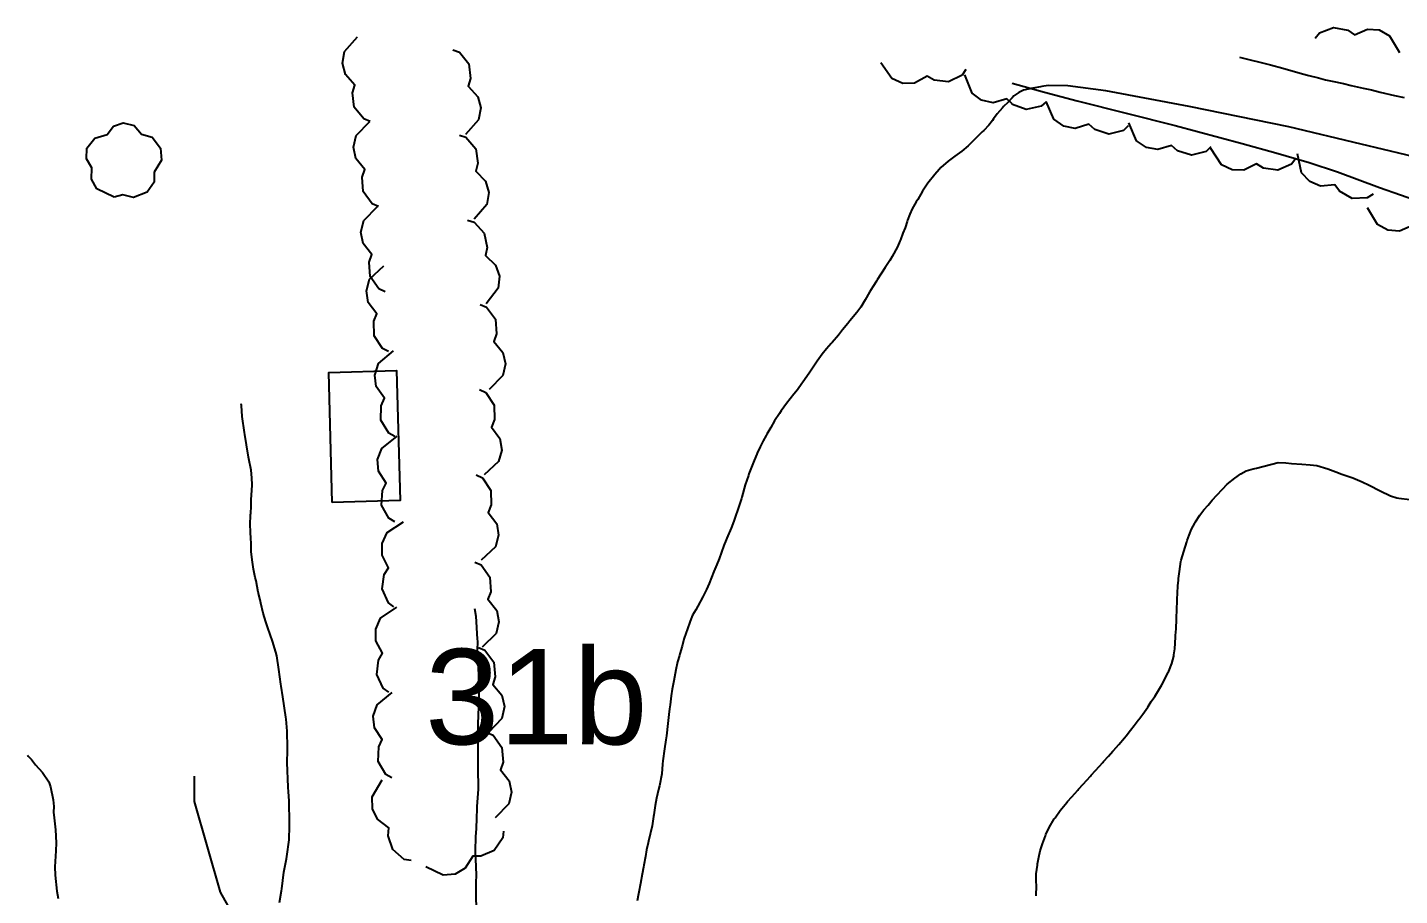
# Model space of a CAD drawing. Extents: x 483350 to 484165, y 4631134 to 4631561.
# Drawn here: x 483791.7 to 483863.5, y 4631515.6 to 4631561.1 of the extents above; entities that cross this region are included whole.
import ezdxf

# ---------------------------------------------------------------- set-up
doc = ezdxf.new("R2010")
doc.units = 0
doc.header["$MEASUREMENT"] = 0
doc.layers.add('1000_corbes', color=35, linetype='Continuous', plot=False)
doc.layers.add('1000_corbes mestres', color=37, linetype='Continuous', plot=False)
for name, color, linetype in [('_txt claus 1000', 255, 'Continuous'), ('camins', 252, 'Continuous'), ('corbes_ nivell', 35, 'Continuous'), ('parcel.les', 252, 'Continuous')]:
    doc.layers.add(name, color=color, linetype=linetype)
doc.layers.add('vegetació_ boscos', color=7, linetype='Continuous', true_color=0x8bb078)
doc.layers.add('vegetació_arbres', color=7, linetype='Continuous', true_color=0x8bb078)
doc.styles.add('1000SW50', font='swissl.ttf', dxfattribs={"height": 5})

msp = doc.modelspace()

# ---------------------------------------------------------------- linework, layer by layer
at = {"layer": '1000_corbes', "flags": 128}
for points in [[(483855.143, 4631559.511), (483856.762, 4631559.103), (483857.4, 4631558.926), (483858.443, 4631558.627), (483858.768, 4631558.545), (483859.285, 4631558.413), (483859.641, 4631558.319), (483859.999, 4631558.239), (483860.58, 4631558.119), (483860.982, 4631558.027), (483861.615, 4631557.881), (483862.056, 4631557.786), (483862.512, 4631557.676), (483863.252, 4631557.5), (483863.762, 4631557.385)], [(483855.143, 4631559.511), (483856.762, 4631559.103), (483857.4, 4631558.926), (483858.443, 4631558.627), (483858.768, 4631558.545), (483859.285, 4631558.413), (483859.641, 4631558.319), (483859.999, 4631558.239), (483860.58, 4631558.119), (483860.982, 4631558.027), (483861.615, 4631557.881), (483862.056, 4631557.786), (483862.512, 4631557.676), (483863.252, 4631557.5), (483863.762, 4631557.385)], [(483846.14, 4631558), (483845.108, 4631558.013), (483844.784, 4631557.961), (483844.719, 4631557.949), (483844.315, 4631557.88), (483843.825, 4631557.772), (483843.574, 4631557.661), (483843.323, 4631557.478), (483843.226, 4631557.374)], [(483846.14, 4631558), (483845.108, 4631558.013), (483844.784, 4631557.961), (483844.719, 4631557.949), (483844.315, 4631557.88), (483843.825, 4631557.772), (483843.574, 4631557.661), (483843.323, 4631557.478), (483843.226, 4631557.374)], [(483865.029, 4631554.111), (483861.517, 4631554.948), (483857.719, 4631555.851), (483852.507, 4631556.926), (483848.142, 4631557.742), (483846.14, 4631558)], [(483865.029, 4631554.111), (483861.517, 4631554.948), (483857.719, 4631555.851), (483852.507, 4631556.926), (483848.142, 4631557.742), (483846.14, 4631558)], [(483843.226, 4631557.374), (483843.212, 4631557.36), (483842.996, 4631557.132), (483842.776, 4631556.916), (483842.717, 4631556.853), (483842.445, 4631556.53), (483842.255, 4631556.265), (483842.197, 4631556.186), (483842.006, 4631555.943), (483841.746, 4631555.669), (483841.662, 4631555.588), (483841.389, 4631555.339), (483840.971, 4631554.913), (483840.924, 4631554.867), (483840.592, 4631554.582), (483840.222, 4631554.312), (483840.163, 4631554.271), (483839.879, 4631554.056), (483839.495, 4631553.723), (483839.4, 4631553.623), (483839.175, 4631553.361), (483838.819, 4631552.911), (483838.772, 4631552.848), (483838.538, 4631552.48), (483838.281, 4631552.055), (483838.201, 4631551.92), (483837.992, 4631551.551), (483837.865, 4631551.275), (483837.757, 4631550.964), (483837.737, 4631550.9), (483837.621, 4631550.559), (483837.509, 4631550.28), (483837.374, 4631549.933), (483837.346, 4631549.862), (483837.219, 4631549.575), (483836.95, 4631549.063), (483836.816, 4631548.853), (483836.575, 4631548.486), (483836.167, 4631547.841), (483836.121, 4631547.77), (483835.937, 4631547.475), (483835.761, 4631547.187), (483835.535, 4631546.793), (483835.483, 4631546.708), (483835.298, 4631546.407), (483835.088, 4631546.127), (483834.729, 4631545.697), (483834.618, 4631545.56), (483834.35, 4631545.214), (483834.138, 4631544.945), (483833.797, 4631544.558), (483833.742, 4631544.497), (483833.509, 4631544.225), (483833.279, 4631543.953), (483833.008, 4631543.583), (483832.909, 4631543.419), (483832.596, 4631542.943), (483832.265, 4631542.471), (483832.218, 4631542.403), (483831.991, 4631542.083), (483831.798, 4631541.847), (483831.605, 4631541.606), (483831.417, 4631541.364), (483831.135, 4631540.98), (483831.035, 4631540.83), (483830.787, 4631540.446), (483830.589, 4631540.11), (483830.383, 4631539.747), (483830.349, 4631539.688), (483830.187, 4631539.398), (483830.039, 4631539.093), (483829.88, 4631538.767), (483829.85, 4631538.703), (483829.708, 4631538.384), (483829.443, 4631537.675), (483829.415, 4631537.593), (483829.254, 4631537.097), (483829.065, 4631536.46), (483829.045, 4631536.381), (483828.897, 4631535.914), (483828.701, 4631535.356), (483828.648, 4631535.202), (483828.516, 4631534.825), (483828.285, 4631534.302), (483828.25, 4631534.228), (483828.129, 4631533.931), (483827.884, 4631533.223), (483827.766, 4631532.934), (483827.603, 4631532.553), (483827.357, 4631531.927), (483827.223, 4631531.622), (483827.032, 4631531.234), (483826.764, 4631530.739), (483826.655, 4631530.561)], [(483843.226, 4631557.374), (483843.212, 4631557.36), (483842.996, 4631557.132), (483842.776, 4631556.916), (483842.717, 4631556.853), (483842.445, 4631556.53), (483842.255, 4631556.265), (483842.197, 4631556.186), (483842.006, 4631555.943), (483841.746, 4631555.669), (483841.662, 4631555.588), (483841.389, 4631555.339), (483840.971, 4631554.913), (483840.924, 4631554.867), (483840.592, 4631554.582), (483840.222, 4631554.312), (483840.163, 4631554.271), (483839.879, 4631554.056), (483839.495, 4631553.723), (483839.4, 4631553.623), (483839.175, 4631553.361), (483838.819, 4631552.911), (483838.772, 4631552.848), (483838.538, 4631552.48), (483838.281, 4631552.055), (483838.201, 4631551.92), (483837.992, 4631551.551), (483837.865, 4631551.275), (483837.757, 4631550.964), (483837.737, 4631550.9), (483837.621, 4631550.559), (483837.509, 4631550.28), (483837.374, 4631549.933), (483837.346, 4631549.862), (483837.219, 4631549.575), (483836.95, 4631549.063), (483836.816, 4631548.853), (483836.575, 4631548.486), (483836.167, 4631547.841), (483836.121, 4631547.77), (483835.937, 4631547.475), (483835.761, 4631547.187), (483835.535, 4631546.793), (483835.483, 4631546.708), (483835.298, 4631546.407), (483835.088, 4631546.127), (483834.729, 4631545.697), (483834.618, 4631545.56), (483834.35, 4631545.214), (483834.138, 4631544.945), (483833.797, 4631544.558), (483833.742, 4631544.497), (483833.509, 4631544.225), (483833.279, 4631543.953), (483833.008, 4631543.583), (483832.909, 4631543.419), (483832.596, 4631542.943), (483832.265, 4631542.471), (483832.218, 4631542.403), (483831.991, 4631542.083), (483831.798, 4631541.847), (483831.605, 4631541.606), (483831.417, 4631541.364), (483831.135, 4631540.98), (483831.035, 4631540.83), (483830.787, 4631540.446), (483830.589, 4631540.11), (483830.383, 4631539.747), (483830.349, 4631539.688), (483830.187, 4631539.398), (483830.039, 4631539.093), (483829.88, 4631538.767), (483829.85, 4631538.703), (483829.708, 4631538.384), (483829.443, 4631537.675), (483829.415, 4631537.593), (483829.254, 4631537.097), (483829.065, 4631536.46), (483829.045, 4631536.381), (483828.897, 4631535.914), (483828.701, 4631535.356), (483828.648, 4631535.202), (483828.516, 4631534.825), (483828.285, 4631534.302), (483828.25, 4631534.228), (483828.129, 4631533.931), (483827.884, 4631533.223), (483827.766, 4631532.934), (483827.603, 4631532.553), (483827.357, 4631531.927), (483827.223, 4631531.622), (483827.032, 4631531.234), (483826.764, 4631530.739), (483826.655, 4631530.561)], [(483856.033, 4631537.967), (483857.165, 4631538.265), (483857.567, 4631538.258), (483857.869, 4631538.223), (483858.401, 4631538.18), (483858.833, 4631538.157), (483859.187, 4631538.108), (483859.768, 4631537.934), (483860.19, 4631537.775), (483860.496, 4631537.667), (483861.078, 4631537.471), (483861.568, 4631537.261), (483861.928, 4631537.087), (483862.507, 4631536.792), (483863.056, 4631536.529), (483863.379, 4631536.427), (483863.484, 4631536.407), (483864.066, 4631536.33)], [(483856.033, 4631537.967), (483857.165, 4631538.265), (483857.567, 4631538.258), (483857.869, 4631538.223), (483858.401, 4631538.18), (483858.833, 4631538.157), (483859.187, 4631538.108), (483859.768, 4631537.934), (483860.19, 4631537.775), (483860.496, 4631537.667), (483861.078, 4631537.471), (483861.568, 4631537.261), (483861.928, 4631537.087), (483862.507, 4631536.792), (483863.056, 4631536.529), (483863.379, 4631536.427), (483863.484, 4631536.407), (483864.066, 4631536.33)], [(483849.121, 4631523.854), (483849.201, 4631523.949), (483849.434, 4631524.25), (483849.618, 4631524.502), (483849.832, 4631524.766), (483849.872, 4631524.814), (483850.079, 4631525.085), (483850.334, 4631525.455), (483850.355, 4631525.488), (483850.52, 4631525.751), (483850.702, 4631526.007), (483850.917, 4631526.354), (483851.066, 4631526.627), (483851.226, 4631526.921), (483851.405, 4631527.282), (483851.436, 4631527.346), (483851.593, 4631527.745), (483851.695, 4631528.127), (483851.706, 4631528.19), (483851.75, 4631528.511), (483851.781, 4631529.128), (483851.788, 4631529.201), (483851.813, 4631529.56), (483851.847, 4631530.071), (483851.847, 4631530.14), (483851.861, 4631530.553), (483851.871, 4631531.048), (483851.871, 4631531.12), (483851.885, 4631531.422), (483851.916, 4631531.812), (483851.945, 4631532.114), (483851.951, 4631532.186), (483851.992, 4631532.561), (483852.074, 4631533.082), (483852.09, 4631533.156), (483852.215, 4631533.606), (483852.377, 4631534.112), (483852.399, 4631534.181), (483852.501, 4631534.468), (483852.633, 4631534.772), (483852.798, 4631535.084), (483852.842, 4631535.16), (483853.063, 4631535.507), (483853.275, 4631535.79), (483853.495, 4631536.041), (483853.714, 4631536.291), (483853.951, 4631536.551), (483854.253, 4631536.882), (483854.486, 4631537.127), (483854.891, 4631537.457), (483855.201, 4631537.678), (483855.486, 4631537.839), (483855.857, 4631537.946), (483856.033, 4631537.967)], [(483849.121, 4631523.854), (483849.201, 4631523.949), (483849.434, 4631524.25), (483849.618, 4631524.502), (483849.832, 4631524.766), (483849.872, 4631524.814), (483850.079, 4631525.085), (483850.334, 4631525.455), (483850.355, 4631525.488), (483850.52, 4631525.751), (483850.702, 4631526.007), (483850.917, 4631526.354), (483851.066, 4631526.627), (483851.226, 4631526.921), (483851.405, 4631527.282), (483851.436, 4631527.346), (483851.593, 4631527.745), (483851.695, 4631528.127), (483851.706, 4631528.19), (483851.75, 4631528.511), (483851.781, 4631529.128), (483851.788, 4631529.201), (483851.813, 4631529.56), (483851.847, 4631530.071), (483851.847, 4631530.14), (483851.861, 4631530.553), (483851.871, 4631531.048), (483851.871, 4631531.12), (483851.885, 4631531.422), (483851.916, 4631531.812), (483851.945, 4631532.114), (483851.951, 4631532.186), (483851.992, 4631532.561), (483852.074, 4631533.082), (483852.09, 4631533.156), (483852.215, 4631533.606), (483852.377, 4631534.112), (483852.399, 4631534.181), (483852.501, 4631534.468), (483852.633, 4631534.772), (483852.798, 4631535.084), (483852.842, 4631535.16), (483853.063, 4631535.507), (483853.275, 4631535.79), (483853.495, 4631536.041), (483853.714, 4631536.291), (483853.951, 4631536.551), (483854.253, 4631536.882), (483854.486, 4631537.127), (483854.891, 4631537.457), (483855.201, 4631537.678), (483855.486, 4631537.839), (483855.857, 4631537.946), (483856.033, 4631537.967)], [(483815.064, 4631530.62), (483815.146, 4631530.215), (483815.216, 4631529.019), (483815.217, 4631528.91), (483815.212, 4631528.42), (483815.284, 4631527.143), (483815.29, 4631525.984), (483815.275, 4631525.453), (483815.255, 4631525.057), (483815.241, 4631524.539), (483815.244, 4631524.418), (483815.239, 4631523.548), (483815.236, 4631523.01), (483815.251, 4631522.288), (483815.252, 4631521.157), (483815.187, 4631520.25), (483815.183, 4631520.129), (483815.165, 4631519.634), (483815.148, 4631519.095), (483815.127, 4631518.668), (483815.098, 4631517.921), (483815.148, 4631516.657), (483815.14, 4631516.277), (483815.137, 4631515.765), (483815.148, 4631514.695)], [(483815.064, 4631530.62), (483815.146, 4631530.215), (483815.216, 4631529.019), (483815.217, 4631528.91), (483815.212, 4631528.42), (483815.284, 4631527.143), (483815.29, 4631525.984), (483815.275, 4631525.453), (483815.255, 4631525.057), (483815.241, 4631524.539), (483815.244, 4631524.418), (483815.239, 4631523.548), (483815.236, 4631523.01), (483815.251, 4631522.288), (483815.252, 4631521.157), (483815.187, 4631520.25), (483815.183, 4631520.129), (483815.165, 4631519.634), (483815.148, 4631519.095), (483815.127, 4631518.668), (483815.098, 4631517.921), (483815.148, 4631516.657), (483815.14, 4631516.277), (483815.137, 4631515.765), (483815.148, 4631514.695)], [(483826.655, 4631530.561), (483826.486, 4631530.278), (483826.364, 4631529.951), (483826.201, 4631529.507), (483826.151, 4631529.371), (483826.037, 4631529.014), (483825.938, 4631528.648), (483825.831, 4631528.244), (483825.805, 4631528.159), (483825.704, 4631527.82), (483825.609, 4631527.415), (483825.505, 4631526.839), (483825.491, 4631526.752), (483825.425, 4631526.397), (483825.377, 4631526.042), (483825.311, 4631525.574), (483825.282, 4631525.374), (483825.245, 4631525.074), (483825.193, 4631524.604), (483825.118, 4631523.95), (483825.088, 4631523.751), (483825.018, 4631523.276), (483824.94, 4631522.649), (483824.921, 4631522.467), (483824.872, 4631521.957), (483824.759, 4631521.326), (483824.714, 4631521.149), (483824.598, 4631520.685), (483824.528, 4631520.299), (483824.454, 4631519.819), (483824.439, 4631519.722), (483824.368, 4631519.24), (483824.181, 4631518.44), (483824.159, 4631518.349), (483824.081, 4631517.988), (483824.026, 4631517.629), (483823.945, 4631517.174), (483823.926, 4631517.081), (483823.85, 4631516.698), (483823.755, 4631516.218), (483823.668, 4631515.766), (483823.651, 4631515.676), (483823.581, 4631515.317)], [(483826.655, 4631530.561), (483826.486, 4631530.278), (483826.364, 4631529.951), (483826.201, 4631529.507), (483826.151, 4631529.371), (483826.037, 4631529.014), (483825.938, 4631528.648), (483825.831, 4631528.244), (483825.805, 4631528.159), (483825.704, 4631527.82), (483825.609, 4631527.415), (483825.505, 4631526.839), (483825.491, 4631526.752), (483825.425, 4631526.397), (483825.377, 4631526.042), (483825.311, 4631525.574), (483825.282, 4631525.374), (483825.245, 4631525.074), (483825.193, 4631524.604), (483825.118, 4631523.95), (483825.088, 4631523.751), (483825.018, 4631523.276), (483824.94, 4631522.649), (483824.921, 4631522.467), (483824.872, 4631521.957), (483824.759, 4631521.326), (483824.714, 4631521.149), (483824.598, 4631520.685), (483824.528, 4631520.299), (483824.454, 4631519.819), (483824.439, 4631519.722), (483824.368, 4631519.24), (483824.181, 4631518.44), (483824.159, 4631518.349), (483824.081, 4631517.988), (483824.026, 4631517.629), (483823.945, 4631517.174), (483823.926, 4631517.081), (483823.85, 4631516.698), (483823.755, 4631516.218), (483823.668, 4631515.766), (483823.651, 4631515.676), (483823.581, 4631515.317)], [(483844.492, 4631515.572), (483844.494, 4631515.634), (483844.501, 4631516.045), (483844.492, 4631516.387), (483844.485, 4631516.727), (483844.55, 4631517.175), (483844.562, 4631517.239), (483844.633, 4631517.603), (483844.706, 4631517.925), (483844.72, 4631517.98), (483844.823, 4631518.301), (483844.974, 4631518.717), (483845, 4631518.778), (483845.174, 4631519.159), (483845.435, 4631519.599), (483845.476, 4631519.662), (483845.741, 4631520.037), (483846.092, 4631520.461), (483846.131, 4631520.504), (483846.353, 4631520.753), (483846.669, 4631521.11), (483846.714, 4631521.16), (483846.952, 4631521.425), (483847.33, 4631521.844), (483847.373, 4631521.892), (483847.6, 4631522.139), (483847.975, 4631522.558), (483848.017, 4631522.604), (483848.276, 4631522.892), (483848.51, 4631523.152), (483848.541, 4631523.186), (483848.822, 4631523.504), (483849.121, 4631523.854)], [(483844.492, 4631515.572), (483844.494, 4631515.634), (483844.501, 4631516.045), (483844.492, 4631516.387), (483844.485, 4631516.727), (483844.55, 4631517.175), (483844.562, 4631517.239), (483844.633, 4631517.603), (483844.706, 4631517.925), (483844.72, 4631517.98), (483844.823, 4631518.301), (483844.974, 4631518.717), (483845, 4631518.778), (483845.174, 4631519.159), (483845.435, 4631519.599), (483845.476, 4631519.662), (483845.741, 4631520.037), (483846.092, 4631520.461), (483846.131, 4631520.504), (483846.353, 4631520.753), (483846.669, 4631521.11), (483846.714, 4631521.16), (483846.952, 4631521.425), (483847.33, 4631521.844), (483847.373, 4631521.892), (483847.6, 4631522.139), (483847.975, 4631522.558), (483848.017, 4631522.604), (483848.276, 4631522.892), (483848.51, 4631523.152), (483848.541, 4631523.186), (483848.822, 4631523.504), (483849.121, 4631523.854)]]:
    msp.add_lwpolyline(points, dxfattribs=at)
at = {"layer": '1000_corbes', "extrusion": (0, 0, -1)}
msp.add_lwpolyline([(-483791.651, 4631522.939), (-483791.689, 4631522.883), (-483791.862, 4631522.706), (-483792.08, 4631522.43), (-483792.435, 4631522.035), (-483792.769, 4631521.547), (-483792.853, 4631521.283), (-483792.994, 4631520.597), (-483793.031, 4631520.257), (-483793.017, 4631519.948), (-483793.044, 4631519.649), (-483793.124, 4631519.036), (-483793.157, 4631518.345), (-483793.146, 4631517.929), (-483793.085, 4631517.085), (-483793.1, 4631516.652), (-483793.187, 4631515.823), (-483793.26, 4631515.425)], dxfattribs=at)
at = {"layer": '1000_corbes mestres', "flags": 128}
msp.add_lwpolyline([(483804.851, 4631515.223), (483804.959, 4631515.831), (483804.972, 4631515.935), (483805.083, 4631516.809), (483805.224, 4631517.503), (483805.246, 4631517.623), (483805.353, 4631518.498), (483805.374, 4631519.239), (483805.372, 4631519.353), (483805.36, 4631520.548), (483805.325, 4631521.013), (483805.31, 4631521.269), (483805.262, 4631522.555), (483805.278, 4631523.179), (483805.279, 4631523.315), (483805.257, 4631524.202), (483805.196, 4631524.819), (483805.186, 4631524.925), (483805.025, 4631525.992), (483804.94, 4631526.549), (483804.925, 4631526.667), (483804.827, 4631527.428), (483804.706, 4631528.151), (483804.655, 4631528.342), (483804.489, 4631528.909), (483804.247, 4631529.608), (483804.13, 4631529.923), (483803.992, 4631530.386), (483803.876, 4631530.9), (483803.839, 4631531.071), (483803.742, 4631531.484), (483803.625, 4631532.074), (483803.572, 4631532.245), (483803.49, 4631532.677), (483803.475, 4631532.798), (483803.424, 4631533.172), (483803.37, 4631533.614), (483803.361, 4631534.076), (483803.356, 4631534.253), (483803.328, 4631534.664), (483803.317, 4631534.999), (483803.34, 4631535.53), (483803.346, 4631535.616), (483803.363, 4631535.964), (483803.378, 4631536.328), (483803.405, 4631536.806), (483803.417, 4631537.092), (483803.413, 4631537.475), (483803.375, 4631537.875), (483803.25, 4631538.464), (483803.234, 4631538.553), (483803.117, 4631539.197), (483803.036, 4631539.744), (483803.026, 4631539.834), (483802.905, 4631540.683), (483802.855, 4631541.252), (483802.843, 4631541.344)], dxfattribs=at)
msp.add_lwpolyline([(483804.851, 4631515.223), (483804.959, 4631515.831), (483804.972, 4631515.935), (483805.083, 4631516.809), (483805.224, 4631517.503), (483805.246, 4631517.623), (483805.353, 4631518.498), (483805.374, 4631519.239), (483805.372, 4631519.353), (483805.36, 4631520.548), (483805.325, 4631521.013), (483805.31, 4631521.269), (483805.262, 4631522.555), (483805.278, 4631523.179), (483805.279, 4631523.315), (483805.257, 4631524.202), (483805.196, 4631524.819), (483805.186, 4631524.925), (483805.025, 4631525.992), (483804.94, 4631526.549), (483804.925, 4631526.667), (483804.827, 4631527.428), (483804.706, 4631528.151), (483804.655, 4631528.342), (483804.489, 4631528.909), (483804.247, 4631529.608), (483804.13, 4631529.923), (483803.992, 4631530.386), (483803.876, 4631530.9), (483803.839, 4631531.071), (483803.742, 4631531.484), (483803.625, 4631532.074), (483803.572, 4631532.245), (483803.49, 4631532.677), (483803.475, 4631532.798), (483803.424, 4631533.172), (483803.37, 4631533.614), (483803.361, 4631534.076), (483803.356, 4631534.253), (483803.328, 4631534.664), (483803.317, 4631534.999), (483803.34, 4631535.53), (483803.346, 4631535.616), (483803.363, 4631535.964), (483803.378, 4631536.328), (483803.405, 4631536.806), (483803.417, 4631537.092), (483803.413, 4631537.475), (483803.375, 4631537.875), (483803.25, 4631538.464), (483803.234, 4631538.553), (483803.117, 4631539.197), (483803.036, 4631539.744), (483803.026, 4631539.834), (483802.905, 4631540.683), (483802.855, 4631541.252), (483802.843, 4631541.344)], dxfattribs=at)
at = {"layer": 'camins', "flags": 128}
msp.add_lwpolyline([(483843.227, 4631558.14), (483844.923, 4631557.663), (483846.632, 4631557.222), (483849.198, 4631556.577), (483851.763, 4631555.923), (483855.287, 4631554.981), (483857.044, 4631554.489), (483858.796, 4631553.978), (483860.278, 4631553.493), (483862.473, 4631552.685), (483863.572, 4631552.284), (483864.679, 4631551.91), (483866.078, 4631551.494), (483867.476, 4631551.076), (483868.459, 4631550.732), (483869.444, 4631550.392), (483870.246, 4631550.146), (483871.054, 4631549.921), (483872.332, 4631549.592), (483873.611, 4631549.262)], dxfattribs=at)
msp.add_lwpolyline([(483843.227, 4631558.14), (483844.923, 4631557.663), (483846.632, 4631557.222), (483849.198, 4631556.577), (483851.763, 4631555.923), (483855.287, 4631554.981), (483857.044, 4631554.489), (483858.796, 4631553.978), (483860.278, 4631553.493), (483862.473, 4631552.685), (483863.572, 4631552.284), (483864.679, 4631551.91), (483866.078, 4631551.494), (483867.476, 4631551.076), (483868.459, 4631550.732), (483869.444, 4631550.392), (483870.246, 4631550.146), (483871.054, 4631549.921), (483872.332, 4631549.592), (483873.611, 4631549.262)], dxfattribs=at)
at = {"layer": 'corbes_ nivell', "linetype": 'Continuous', "flags": 128}
msp.add_lwpolyline([(483800.386, 4631521.848), (483800.38, 4631520.51), (483801.74, 4631515.77), (483803.443, 4631512.74)], dxfattribs=at)
at = {"layer": 'parcel.les', "flags": 128}
msp.add_lwpolyline([(483807.618, 4631536.181), (483807.433, 4631542.981), (483810.983, 4631543.085), (483811.168, 4631536.285), (483807.618, 4631536.181)], dxfattribs=at)
msp.add_lwpolyline([(483807.618, 4631536.181), (483807.433, 4631542.981), (483810.983, 4631543.085), (483811.168, 4631536.285), (483807.618, 4631536.181)], dxfattribs=at)
at = {"layer": 'vegetació_ boscos', "flags": 128}
for points in [[(483859.095, 4631560.506), (483859.322, 4631560.784), (483860.064, 4631561.061), (483860.81, 4631560.912), (483861.157, 4631560.669), (483861.839, 4631560.969), (483862.449, 4631560.928), (483863.001, 4631560.628), (483863.512, 4631559.742)], [(483859.095, 4631560.506), (483859.322, 4631560.784), (483860.064, 4631561.061), (483860.81, 4631560.912), (483861.157, 4631560.669), (483861.839, 4631560.969), (483862.449, 4631560.928), (483863.001, 4631560.628), (483863.512, 4631559.742)], [(483809.604, 4631556.138), (483809.269, 4631556.266), (483808.773, 4631556.884), (483808.68, 4631557.638), (483808.801, 4631558.045), (483808.302, 4631558.597), (483808.149, 4631559.189), (483808.261, 4631559.808), (483808.942, 4631560.571)], [(483809.604, 4631556.138), (483809.269, 4631556.266), (483808.773, 4631556.884), (483808.68, 4631557.638), (483808.801, 4631558.045), (483808.302, 4631558.597), (483808.149, 4631559.189), (483808.261, 4631559.808), (483808.942, 4631560.571)], [(483813.94, 4631559.892), (483814.275, 4631559.764), (483814.771, 4631559.146), (483814.863, 4631558.392), (483814.742, 4631557.986), (483815.241, 4631557.433), (483815.394, 4631556.841), (483815.282, 4631556.222), (483814.601, 4631555.459)], [(483813.94, 4631559.892), (483814.275, 4631559.764), (483814.771, 4631559.146), (483814.863, 4631558.392), (483814.742, 4631557.986), (483815.241, 4631557.433), (483815.394, 4631556.841), (483815.282, 4631556.222), (483814.601, 4631555.459)], [(483840.811, 4631558.858), (483840.61, 4631558.561), (483839.896, 4631558.217), (483839.14, 4631558.297), (483838.772, 4631558.507), (483838.121, 4631558.146), (483837.51, 4631558.131), (483836.932, 4631558.38), (483836.343, 4631559.215)], [(483840.811, 4631558.858), (483840.61, 4631558.561), (483839.896, 4631558.217), (483839.14, 4631558.297), (483838.772, 4631558.507), (483838.121, 4631558.146), (483837.51, 4631558.131), (483836.932, 4631558.38), (483836.343, 4631559.215)], [(483843.225, 4631557.051), (483842.948, 4631557.313), (483842.23, 4631557.116), (483841.633, 4631557.246), (483841.13, 4631557.625), (483840.756, 4631558.577)], [(483843.225, 4631557.051), (483842.948, 4631557.313), (483842.23, 4631557.116), (483841.633, 4631557.246), (483841.13, 4631557.625), (483840.756, 4631558.577)], [(483845.011, 4631557.17), (483844.746, 4631556.929), (483843.971, 4631556.764), (483843.256, 4631557.021), (483843.225, 4631557.051)], [(483845.011, 4631557.17), (483844.746, 4631556.929), (483843.971, 4631556.764), (483843.256, 4631557.021), (483843.225, 4631557.051)], [(483849.314, 4631555.915), (483849.057, 4631555.666), (483848.288, 4631555.477), (483847.565, 4631555.711), (483847.248, 4631555.993), (483846.536, 4631555.774), (483845.935, 4631555.885), (483845.421, 4631556.248), (483845.017, 4631557.187)], [(483849.314, 4631555.915), (483849.057, 4631555.666), (483848.288, 4631555.477), (483847.565, 4631555.711), (483847.248, 4631555.993), (483846.536, 4631555.774), (483845.935, 4631555.885), (483845.421, 4631556.248), (483845.017, 4631557.187)], [(483810.033, 4631551.676), (483809.705, 4631551.82), (483809.239, 4631552.461), (483809.183, 4631553.219), (483809.324, 4631553.619), (483808.852, 4631554.195), (483808.728, 4631554.793), (483808.869, 4631555.407), (483809.586, 4631556.136)], [(483810.033, 4631551.676), (483809.705, 4631551.82), (483809.239, 4631552.461), (483809.183, 4631553.219), (483809.324, 4631553.619), (483808.852, 4631554.195), (483808.728, 4631554.793), (483808.869, 4631555.407), (483809.586, 4631556.136)], [(483853.643, 4631554.815), (483853.387, 4631554.564), (483852.618, 4631554.371), (483851.894, 4631554.602), (483851.575, 4631554.882), (483850.865, 4631554.659), (483850.263, 4631554.767), (483849.747, 4631555.127), (483849.338, 4631556.064)], [(483853.643, 4631554.815), (483853.387, 4631554.564), (483852.618, 4631554.371), (483851.894, 4631554.602), (483851.575, 4631554.882), (483850.865, 4631554.659), (483850.263, 4631554.767), (483849.747, 4631555.127), (483849.338, 4631556.064)], [(483814.282, 4631555.425), (483814.62, 4631555.306), (483815.132, 4631554.701), (483815.244, 4631553.949), (483815.133, 4631553.54), (483815.646, 4631553.001), (483815.814, 4631552.413), (483815.718, 4631551.791), (483815.057, 4631551.011)], [(483814.282, 4631555.425), (483814.62, 4631555.306), (483815.132, 4631554.701), (483815.244, 4631553.949), (483815.133, 4631553.54), (483815.646, 4631553.001), (483815.814, 4631552.413), (483815.718, 4631551.791), (483815.057, 4631551.011)], [(483858.083, 4631554.189), (483857.871, 4631553.901), (483857.144, 4631553.586), (483856.392, 4631553.696), (483856.032, 4631553.921), (483855.368, 4631553.586), (483854.756, 4631553.596), (483854.189, 4631553.867), (483853.634, 4631554.726)], [(483858.083, 4631554.189), (483857.871, 4631553.901), (483857.144, 4631553.586), (483856.392, 4631553.696), (483856.032, 4631553.921), (483855.368, 4631553.586), (483854.756, 4631553.596), (483854.189, 4631553.867), (483853.634, 4631554.726)], [(483862.133, 4631552.325), (483861.83, 4631552.133), (483861.039, 4631552.104), (483860.378, 4631552.482), (483860.125, 4631552.822), (483859.384, 4631552.752), (483858.818, 4631552.983), (483858.389, 4631553.443), (483858.184, 4631554.445)], [(483862.133, 4631552.325), (483861.83, 4631552.133), (483861.039, 4631552.104), (483860.378, 4631552.482), (483860.125, 4631552.822), (483859.384, 4631552.752), (483858.818, 4631552.983), (483858.389, 4631553.443), (483858.184, 4631554.445)], [(483810.385, 4631547.213), (483810.058, 4631547.36), (483809.599, 4631548.006), (483809.552, 4631548.765), (483809.697, 4631549.163), (483809.232, 4631549.744), (483809.114, 4631550.344), (483809.263, 4631550.956), (483809.988, 4631551.677)], [(483810.385, 4631547.213), (483810.058, 4631547.36), (483809.599, 4631548.006), (483809.552, 4631548.765), (483809.697, 4631549.163), (483809.232, 4631549.744), (483809.114, 4631550.344), (483809.263, 4631550.956), (483809.988, 4631551.677)], [(483866.269, 4631550.858), (483866.043, 4631550.58), (483865.301, 4631550.302), (483864.555, 4631550.451), (483864.208, 4631550.694), (483863.527, 4631550.393), (483862.917, 4631550.433), (483862.363, 4631550.733), (483861.852, 4631551.619)], [(483866.269, 4631550.858), (483866.043, 4631550.58), (483865.301, 4631550.302), (483864.555, 4631550.451), (483864.208, 4631550.694), (483863.527, 4631550.393), (483862.917, 4631550.433), (483862.363, 4631550.733), (483861.852, 4631551.619)], [(483814.699, 4631550.964), (483815.042, 4631550.86), (483815.581, 4631550.28), (483815.728, 4631549.534), (483815.636, 4631549.12), (483816.173, 4631548.605), (483816.369, 4631548.025), (483816.302, 4631547.4), (483815.677, 4631546.59)], [(483814.699, 4631550.964), (483815.042, 4631550.86), (483815.581, 4631550.28), (483815.728, 4631549.534), (483815.636, 4631549.12), (483816.173, 4631548.605), (483816.369, 4631548.025), (483816.302, 4631547.4), (483815.677, 4631546.59)], [(483810.566, 4631544.091), (483810.244, 4631544.25), (483809.807, 4631544.911), (483809.786, 4631545.671), (483809.944, 4631546.064), (483809.499, 4631546.66), (483809.402, 4631547.264), (483809.571, 4631547.87), (483810.319, 4631548.566)], [(483810.566, 4631544.091), (483810.244, 4631544.25), (483809.807, 4631544.911), (483809.786, 4631545.671), (483809.944, 4631546.064), (483809.499, 4631546.66), (483809.402, 4631547.264), (483809.571, 4631547.87), (483810.319, 4631548.566)], [(483815.364, 4631546.555), (483815.693, 4631546.412), (483816.162, 4631545.774), (483816.221, 4631545.016), (483816.083, 4631544.615), (483816.557, 4631544.041), (483816.684, 4631543.443), (483816.545, 4631542.829), (483815.832, 4631542.097)], [(483815.364, 4631546.555), (483815.693, 4631546.412), (483816.162, 4631545.774), (483816.221, 4631545.016), (483816.083, 4631544.615), (483816.557, 4631544.041), (483816.684, 4631543.443), (483816.545, 4631542.829), (483815.832, 4631542.097)], [(483810.887, 4631539.637), (483810.573, 4631539.808), (483810.163, 4631540.486), (483810.172, 4631541.247), (483810.346, 4631541.633), (483809.925, 4631542.247), (483809.852, 4631542.854), (483810.046, 4631543.453), (483810.822, 4631544.118)], [(483810.887, 4631539.637), (483810.573, 4631539.808), (483810.163, 4631540.486), (483810.172, 4631541.247), (483810.346, 4631541.633), (483809.925, 4631542.247), (483809.852, 4631542.854), (483810.046, 4631543.453), (483810.822, 4631544.118)], [(483815.337, 4631542.099), (483815.658, 4631541.94), (483816.095, 4631541.278), (483816.116, 4631540.518), (483815.956, 4631540.125), (483816.401, 4631539.528), (483816.498, 4631538.924), (483816.328, 4631538.318), (483815.578, 4631537.623)], [(483815.337, 4631542.099), (483815.658, 4631541.94), (483816.095, 4631541.278), (483816.116, 4631540.518), (483815.956, 4631540.125), (483816.401, 4631539.528), (483816.498, 4631538.924), (483816.328, 4631538.318), (483815.578, 4631537.623)], [(483810.89, 4631535.164), (483810.583, 4631535.349), (483810.202, 4631536.044), (483810.243, 4631536.803), (483810.434, 4631537.181), (483810.04, 4631537.813), (483809.993, 4631538.422), (483810.211, 4631539.012), (483811.015, 4631539.644)], [(483810.89, 4631535.164), (483810.583, 4631535.349), (483810.202, 4631536.044), (483810.243, 4631536.803), (483810.434, 4631537.181), (483810.04, 4631537.813), (483809.993, 4631538.422), (483810.211, 4631539.012), (483811.015, 4631539.644)], [(483815.16, 4631537.629), (483815.482, 4631537.471), (483815.92, 4631536.811), (483815.944, 4631536.051), (483815.786, 4631535.658), (483816.233, 4631535.062), (483816.332, 4631534.459), (483816.165, 4631533.852), (483815.417, 4631533.154)], [(483815.16, 4631537.629), (483815.482, 4631537.471), (483815.92, 4631536.811), (483815.944, 4631536.051), (483815.786, 4631535.658), (483816.233, 4631535.062), (483816.332, 4631534.459), (483816.165, 4631533.852), (483815.417, 4631533.154)], [(483810.847, 4631530.711), (483810.557, 4631530.921), (483810.237, 4631531.646), (483810.343, 4631532.399), (483810.565, 4631532.76), (483810.226, 4631533.422), (483810.231, 4631534.034), (483810.499, 4631534.603), (483811.354, 4631535.164)], [(483810.847, 4631530.711), (483810.557, 4631530.921), (483810.237, 4631531.646), (483810.343, 4631532.399), (483810.565, 4631532.76), (483810.226, 4631533.422), (483810.231, 4631534.034), (483810.499, 4631534.603), (483811.354, 4631535.164)], [(483815.088, 4631533.058), (483815.414, 4631532.91), (483815.871, 4631532.263), (483815.917, 4631531.504), (483815.77, 4631531.106), (483816.234, 4631530.523), (483816.35, 4631529.923), (483816.2, 4631529.312), (483815.474, 4631528.593)], [(483815.088, 4631533.058), (483815.414, 4631532.91), (483815.871, 4631532.263), (483815.917, 4631531.504), (483815.77, 4631531.106), (483816.234, 4631530.523), (483816.35, 4631529.923), (483816.2, 4631529.312), (483815.474, 4631528.593)], [(483810.578, 4631526.237), (483810.284, 4631526.441), (483809.949, 4631527.159), (483810.04, 4631527.914), (483810.254, 4631528.28), (483809.902, 4631528.936), (483809.895, 4631529.547), (483810.151, 4631530.122), (483810.994, 4631530.7)], [(483810.578, 4631526.237), (483810.284, 4631526.441), (483809.949, 4631527.159), (483810.04, 4631527.914), (483810.254, 4631528.28), (483809.902, 4631528.936), (483809.895, 4631529.547), (483810.151, 4631530.122), (483810.994, 4631530.7)], [(483815.282, 4631528.579), (483815.612, 4631528.44), (483816.088, 4631527.806), (483816.155, 4631527.049), (483816.021, 4631526.647), (483816.501, 4631526.078), (483816.634, 4631525.482), (483816.502, 4631524.867), (483815.797, 4631524.127)], [(483815.282, 4631528.579), (483815.612, 4631528.44), (483816.088, 4631527.806), (483816.155, 4631527.049), (483816.021, 4631526.647), (483816.501, 4631526.078), (483816.634, 4631525.482), (483816.502, 4631524.867), (483815.797, 4631524.127)], [(483810.74, 4631521.748), (483810.428, 4631521.925), (483810.03, 4631522.61), (483810.052, 4631523.37), (483810.233, 4631523.754), (483809.823, 4631524.375), (483809.76, 4631524.983), (483809.964, 4631525.578), (483810.752, 4631526.23)], [(483810.74, 4631521.748), (483810.428, 4631521.925), (483810.03, 4631522.61), (483810.052, 4631523.37), (483810.233, 4631523.754), (483809.823, 4631524.375), (483809.76, 4631524.983), (483809.964, 4631525.578), (483810.752, 4631526.23)], [(483815.716, 4631524.124), (483816.044, 4631523.979), (483816.508, 4631523.337), (483816.562, 4631522.579), (483816.421, 4631522.179), (483816.891, 4631521.602), (483817.014, 4631521.003), (483816.871, 4631520.39), (483816.152, 4631519.663)], [(483815.716, 4631524.124), (483816.044, 4631523.979), (483816.508, 4631523.337), (483816.562, 4631522.579), (483816.421, 4631522.179), (483816.891, 4631521.602), (483817.014, 4631521.003), (483816.871, 4631520.39), (483816.152, 4631519.663)], [(483811.743, 4631517.422), (483811.39, 4631517.482), (483810.783, 4631517.992), (483810.546, 4631518.714), (483810.586, 4631519.136), (483809.99, 4631519.581), (483809.724, 4631520.132), (483809.714, 4631520.761), (483810.234, 4631521.642)], [(483811.743, 4631517.422), (483811.39, 4631517.482), (483810.783, 4631517.992), (483810.546, 4631518.714), (483810.586, 4631519.136), (483809.99, 4631519.581), (483809.724, 4631520.132), (483809.714, 4631520.761), (483810.234, 4631521.642)], [(483816.585, 4631518.959), (483816.555, 4631518.602), (483816.101, 4631517.953), (483815.402, 4631517.654), (483814.977, 4631517.657), (483814.586, 4631517.024), (483814.06, 4631516.712), (483813.434, 4631516.647), (483812.512, 4631517.088)], [(483816.585, 4631518.959), (483816.555, 4631518.602), (483816.101, 4631517.953), (483815.402, 4631517.654), (483814.977, 4631517.657), (483814.586, 4631517.024), (483814.06, 4631516.712), (483813.434, 4631516.647), (483812.512, 4631517.088)]]:
    msp.add_lwpolyline(points, dxfattribs=at)
at = {"layer": 'vegetació_arbres', "flags": 128}
msp.add_lwpolyline([(483796.189, 4631552.175), (483795.281, 4631552.599), (483794.999, 4631553.107), (483795.021, 4631553.705), (483794.745, 4631554.185), (483794.753, 4631554.733), (483795.185, 4631555.255), (483795.825, 4631555.453), (483796.153, 4631555.893), (483796.669, 4631556.059), (483797.237, 4631555.929), (483797.629, 4631555.475), (483798.191, 4631555.309), (483798.617, 4631554.741), (483798.665, 4631554.115), (483798.289, 4631553.485), (483798.289, 4631552.949), (483797.925, 4631552.429), (483797.201, 4631552.161), (483796.647, 4631552.285), (483796.189, 4631552.175)], dxfattribs=at)
msp.add_lwpolyline([(483796.189, 4631552.175), (483795.281, 4631552.599), (483794.999, 4631553.107), (483795.021, 4631553.705), (483794.745, 4631554.185), (483794.753, 4631554.733), (483795.185, 4631555.255), (483795.825, 4631555.453), (483796.153, 4631555.893), (483796.669, 4631556.059), (483797.237, 4631555.929), (483797.629, 4631555.475), (483798.191, 4631555.309), (483798.617, 4631554.741), (483798.665, 4631554.115), (483798.289, 4631553.485), (483798.289, 4631552.949), (483797.925, 4631552.429), (483797.201, 4631552.161), (483796.647, 4631552.285), (483796.189, 4631552.175)], dxfattribs=at)

# ---------------------------------------------------------------- texts
at = {"layer": '_txt claus 1000', "style": '1000SW50'}
msp.add_text('31b', height=5, dxfattribs=at).set_placement((483812.48, 4631523.506))

doc.saveas('drawing.dxf')
